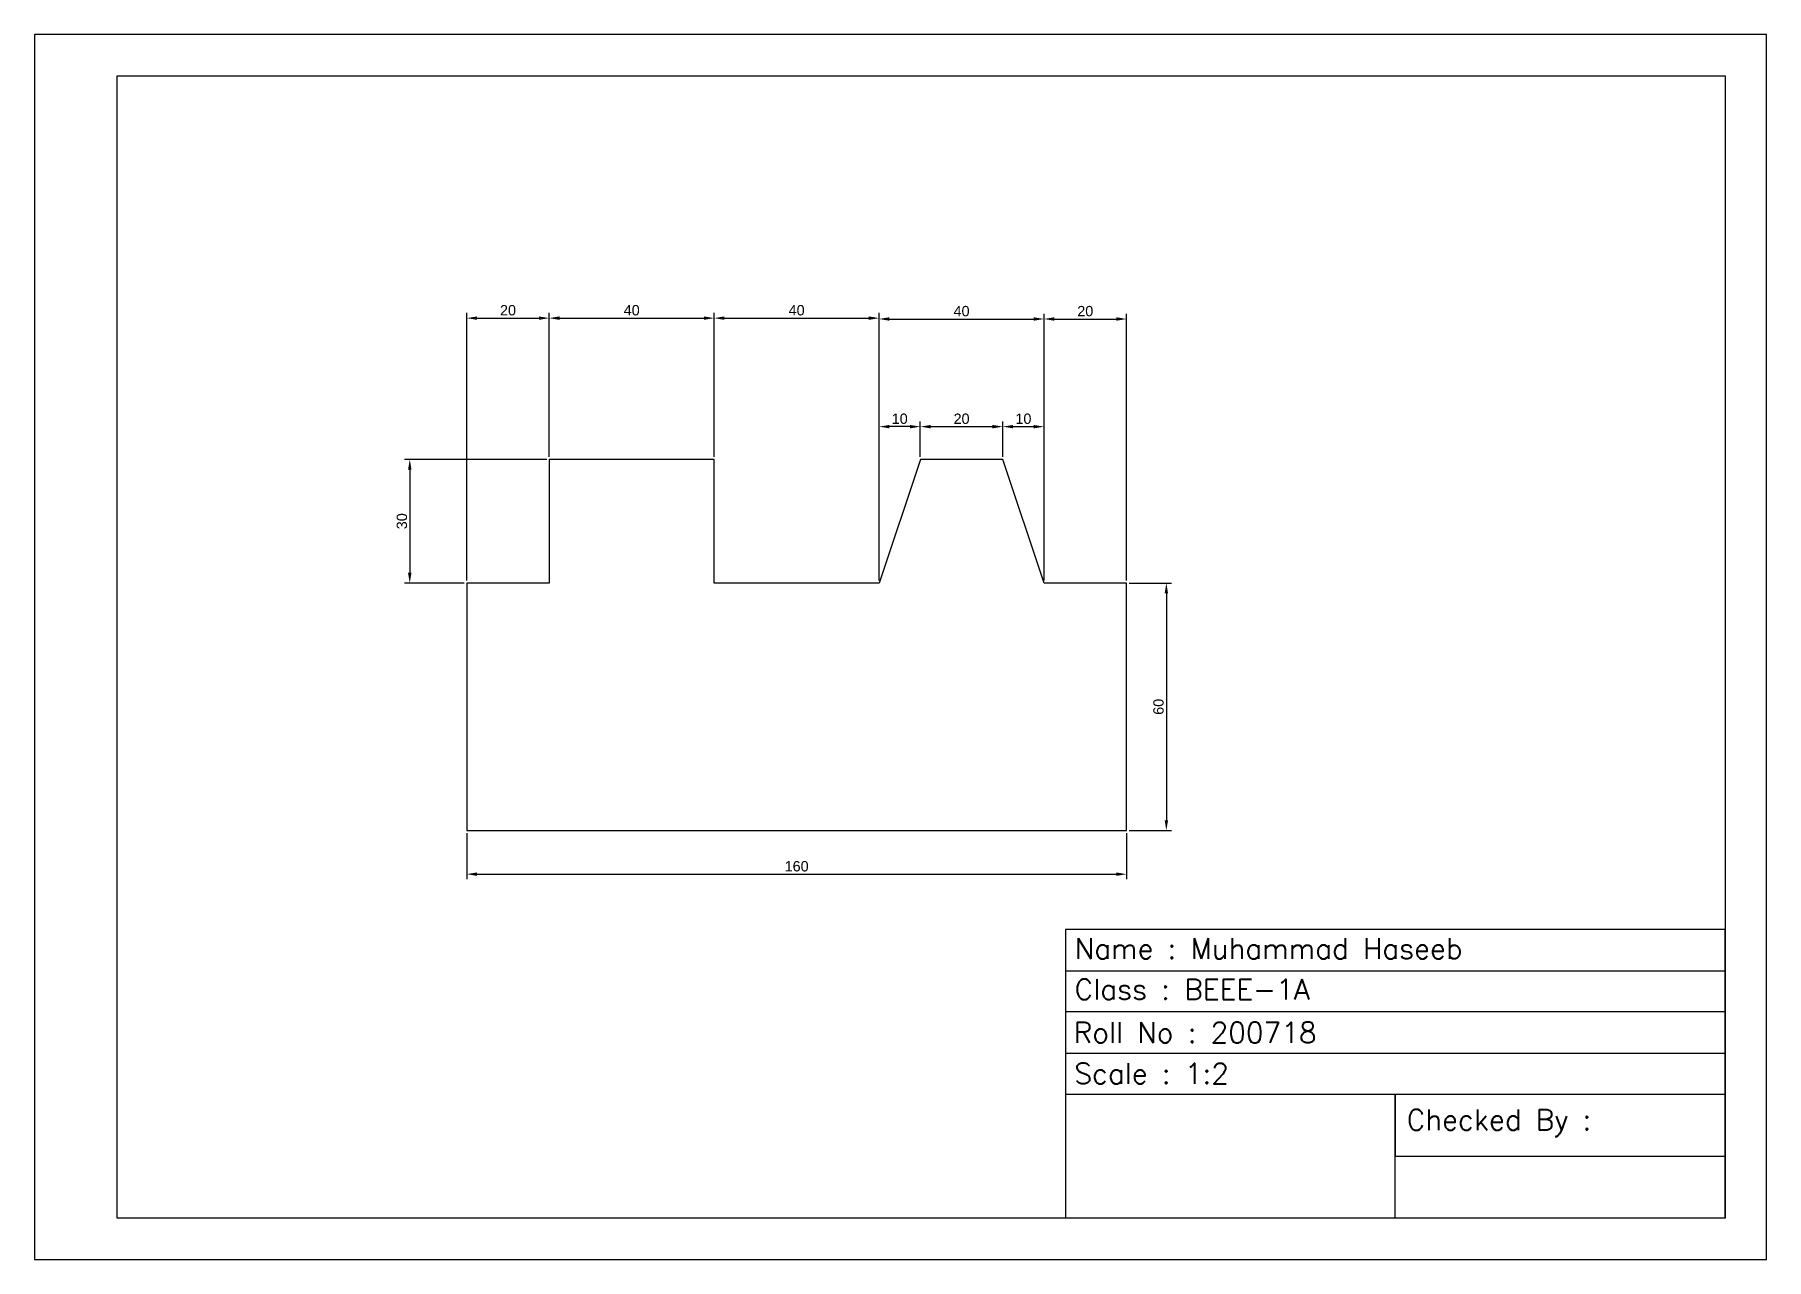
# Model space of a CAD drawing. Header units: millimetres. Extents: x 0 to 1275, y 0 to 1714.
# Drawn here: x 0 to 420, y 0 to 297 of the extents above; entities outside this region: 2.
import ezdxf

# ---------------------------------------------------------------- set-up
doc = ezdxf.new("R2010")
doc.units = ezdxf.units.MM
doc.styles.add('Simplex_100', font='simplex.shx', dxfattribs={"height": 100})
doc.styles.get("Standard").update_dxf_attribs({"font": 'arial.ttf'})
doc.dimstyles.new('Mech-2.5', dxfattribs={"dimtxt": 2.5, "dimasz": 2.5, "dimexe": 1.25, "dimexo": 0.625, "dimtad": 1, "dimtxsty": 'Standard', "dimcen": 2.5, "dimadec": 0, "dimazin": 0, "dimtfac": 1, "dimtmove": 0, "dimatfit": 3, "dimfxl": 1, "dimarcsym": 0})

# ---------------------------------------------------------------- blocks, each defined once
blk = doc.blocks.new('*D19')
at = {"color": 0, "lineweight": -2, "transparency": 16777216}
for p, q in [((104.81, 103.38), (104.81, 92.16)), ((264.81, 103.38), (264.81, 92.16)), ((107.31, 93.41), (262.31, 93.41))]:
    blk.add_line(p, q, dxfattribs=at)
at = {"color": 0, "transparency": 16777216}
for points in [[(107.31, 93.83), (107.31, 92.99), (104.81, 93.41)], [(262.31, 93.83), (262.31, 92.99), (264.81, 93.41)]]:
    blk.add_solid(points, dxfattribs=at)
at = {"layer": 'Defpoints', "color": 0, "transparency": 16777216}
for p in [(104.81, 104), (264.81, 104), (264.81, 93.41)]:
    blk.add_point(p, dxfattribs=at)
at = {"color": 0, "transparency": 16777216, "insert": (184.81, 95.31), "char_height": 2.5, "attachment_point": 5}
blk.add_mtext('160', dxfattribs=at)
blk = doc.blocks.new('*D20')
at = {"color": 0, "lineweight": -2, "transparency": 16777216}
for p, q in [((265.44, 164), (275.73, 164)), ((274.48, 161.5), (274.48, 106.5)), ((265.44, 104), (275.73, 104))]:
    blk.add_line(p, q, dxfattribs=at)
at = {"color": 0, "transparency": 16777216}
for points in [[(274.06, 161.5), (274.9, 161.5), (274.48, 164)], [(274.06, 106.5), (274.9, 106.5), (274.48, 104)]]:
    blk.add_solid(points, dxfattribs=at)
at = {"layer": 'Defpoints', "color": 0, "transparency": 16777216}
for p in [(264.81, 164), (264.81, 104), (274.48, 104)]:
    blk.add_point(p, dxfattribs=at)
at = {"color": 0, "transparency": 16777216, "insert": (272.58, 134), "char_height": 2.5, "attachment_point": 5, "rotation": 90}
blk.add_mtext('60', dxfattribs=at)
blk = doc.blocks.new('*D22')
at = {"color": 0, "lineweight": -2, "transparency": 16777216}
for p, q in [((124.81, 194.63), (124.81, 229.5)), ((127.31, 228.25), (162.31, 228.25)), ((164.81, 194.63), (164.81, 229.5))]:
    blk.add_line(p, q, dxfattribs=at)
at = {"color": 0, "transparency": 16777216}
for points in [[(127.31, 228.67), (127.31, 227.83), (124.81, 228.25)], [(162.31, 228.67), (162.31, 227.83), (164.81, 228.25)]]:
    blk.add_solid(points, dxfattribs=at)
at = {"layer": 'Defpoints', "color": 0, "transparency": 16777216}
for p in [(164.81, 228.25), (124.81, 194), (164.81, 194)]:
    blk.add_point(p, dxfattribs=at)
at = {"color": 0, "transparency": 16777216, "insert": (144.81, 230.15), "char_height": 2.5, "attachment_point": 5}
blk.add_mtext('40', dxfattribs=at)
blk = doc.blocks.new('*D23')
at = {"color": 0, "lineweight": -2, "transparency": 16777216}
for p, q in [((124.19, 194), (89.73, 194)), ((90.98, 191.5), (90.98, 166.5)), ((104.19, 164), (89.73, 164))]:
    blk.add_line(p, q, dxfattribs=at)
at = {"color": 0, "transparency": 16777216}
for points in [[(90.56, 191.5), (91.4, 191.5), (90.98, 194)], [(90.56, 166.5), (91.4, 166.5), (90.98, 164)]]:
    blk.add_solid(points, dxfattribs=at)
at = {"layer": 'Defpoints', "color": 0, "transparency": 16777216}
for p in [(124.81, 194), (90.98, 164), (104.81, 164)]:
    blk.add_point(p, dxfattribs=at)
at = {"color": 0, "transparency": 16777216, "insert": (89.08, 179), "char_height": 2.5, "attachment_point": 5, "rotation": 90}
blk.add_mtext('30', dxfattribs=at)
blk = doc.blocks.new('*D24')
at = {"color": 0, "lineweight": -2, "transparency": 16777216}
for p, q in [((104.81, 164.63), (104.81, 229.5)), ((107.31, 228.25), (122.31, 228.25)), ((124.81, 194.63), (124.81, 229.5))]:
    blk.add_line(p, q, dxfattribs=at)
at = {"color": 0, "transparency": 16777216}
for points in [[(107.31, 228.67), (107.31, 227.83), (104.81, 228.25)], [(122.31, 228.67), (122.31, 227.83), (124.81, 228.25)]]:
    blk.add_solid(points, dxfattribs=at)
at = {"layer": 'Defpoints', "color": 0, "transparency": 16777216}
for p in [(124.81, 228.25), (124.81, 194), (104.81, 164)]:
    blk.add_point(p, dxfattribs=at)
at = {"color": 0, "transparency": 16777216, "insert": (114.81, 230.15), "char_height": 2.5, "attachment_point": 5}
blk.add_mtext('20', dxfattribs=at)
blk = doc.blocks.new('*D25')
at = {"color": 0, "lineweight": -2, "transparency": 16777216}
for p, q in [((164.81, 194.63), (164.81, 229.5)), ((167.31, 228.25), (202.31, 228.25)), ((204.81, 164.63), (204.81, 229.5))]:
    blk.add_line(p, q, dxfattribs=at)
at = {"color": 0, "transparency": 16777216}
for points in [[(167.31, 228.67), (167.31, 227.83), (164.81, 228.25)], [(202.31, 228.67), (202.31, 227.83), (204.81, 228.25)]]:
    blk.add_solid(points, dxfattribs=at)
at = {"layer": 'Defpoints', "color": 0, "transparency": 16777216}
for p in [(204.81, 228.25), (164.81, 194), (204.81, 164)]:
    blk.add_point(p, dxfattribs=at)
at = {"color": 0, "transparency": 16777216, "insert": (184.81, 230.15), "char_height": 2.5, "attachment_point": 5}
blk.add_mtext('40', dxfattribs=at)
blk = doc.blocks.new('*D26')
at = {"color": 0, "lineweight": -2, "transparency": 16777216}
for p, q in [((214.81, 194.63), (214.81, 203.19)), ((217.31, 201.94), (232.31, 201.94)), ((234.81, 194.63), (234.81, 203.19))]:
    blk.add_line(p, q, dxfattribs=at)
at = {"color": 0, "transparency": 16777216}
for points in [[(217.31, 202.35), (217.31, 201.52), (214.81, 201.94)], [(232.31, 202.35), (232.31, 201.52), (234.81, 201.94)]]:
    blk.add_solid(points, dxfattribs=at)
at = {"layer": 'Defpoints', "color": 0, "transparency": 16777216}
for p in [(234.81, 201.94), (214.81, 194), (234.81, 194)]:
    blk.add_point(p, dxfattribs=at)
at = {"color": 0, "transparency": 16777216, "insert": (224.81, 203.84), "char_height": 2.5, "attachment_point": 5}
blk.add_mtext('20', dxfattribs=at)
blk = doc.blocks.new('*D28')
at = {"color": 0, "lineweight": -2, "transparency": 16777216}
for p, q in [((204.81, 194.63), (204.81, 203.19)), ((212.31, 201.94), (207.31, 201.94)), ((214.81, 194.63), (214.81, 203.19))]:
    blk.add_line(p, q, dxfattribs=at)
at = {"color": 0, "transparency": 16777216}
for points in [[(207.31, 202.35), (207.31, 201.52), (204.81, 201.94)], [(212.31, 202.35), (212.31, 201.52), (214.81, 201.94)]]:
    blk.add_solid(points, dxfattribs=at)
at = {"layer": 'Defpoints', "color": 0, "transparency": 16777216}
for p in [(204.81, 201.94), (204.81, 194), (214.81, 194)]:
    blk.add_point(p, dxfattribs=at)
at = {"color": 0, "transparency": 16777216, "insert": (209.81, 203.84), "char_height": 2.5, "attachment_point": 5}
blk.add_mtext('10', dxfattribs=at)
blk = doc.blocks.new('*D30')
at = {"color": 0, "lineweight": -2, "transparency": 16777216}
for p, q in [((234.81, 194.63), (234.81, 203.19)), ((237.31, 201.94), (242.31, 201.94)), ((244.81, 194.63), (244.81, 203.19))]:
    blk.add_line(p, q, dxfattribs=at)
at = {"color": 0, "transparency": 16777216}
for points in [[(237.31, 202.35), (237.31, 201.52), (234.81, 201.94)], [(242.31, 202.35), (242.31, 201.52), (244.81, 201.94)]]:
    blk.add_solid(points, dxfattribs=at)
at = {"layer": 'Defpoints', "color": 0, "transparency": 16777216}
for p in [(244.81, 201.94), (234.81, 194), (244.81, 194)]:
    blk.add_point(p, dxfattribs=at)
at = {"color": 0, "transparency": 16777216, "insert": (239.81, 203.84), "char_height": 2.5, "attachment_point": 5}
blk.add_mtext('10', dxfattribs=at)
blk = doc.blocks.new('*D31')
at = {"color": 0, "lineweight": -2, "transparency": 16777216}
for p, q in [((204.81, 164.63), (204.81, 229.29)), ((207.31, 228.04), (242.31, 228.04)), ((244.81, 164.63), (244.81, 229.29))]:
    blk.add_line(p, q, dxfattribs=at)
at = {"color": 0, "transparency": 16777216}
for points in [[(207.31, 228.46), (207.31, 227.62), (204.81, 228.04)], [(242.31, 228.46), (242.31, 227.62), (244.81, 228.04)]]:
    blk.add_solid(points, dxfattribs=at)
at = {"layer": 'Defpoints', "color": 0, "transparency": 16777216}
for p in [(244.81, 228.04), (204.81, 164), (244.81, 164)]:
    blk.add_point(p, dxfattribs=at)
at = {"color": 0, "transparency": 16777216, "insert": (224.81, 229.94), "char_height": 2.5, "attachment_point": 5}
blk.add_mtext('40', dxfattribs=at)
blk = doc.blocks.new('*D32')
at = {"color": 0, "lineweight": -2, "transparency": 16777216}
for p, q in [((244.81, 164.63), (244.81, 229.29)), ((247.31, 228.04), (262.31, 228.04)), ((264.81, 164.63), (264.81, 229.29))]:
    blk.add_line(p, q, dxfattribs=at)
at = {"color": 0, "transparency": 16777216}
for points in [[(247.31, 228.46), (247.31, 227.62), (244.81, 228.04)], [(262.31, 228.46), (262.31, 227.62), (264.81, 228.04)]]:
    blk.add_solid(points, dxfattribs=at)
at = {"layer": 'Defpoints', "color": 0, "transparency": 16777216}
for p in [(264.81, 228.04), (244.81, 164), (264.81, 164)]:
    blk.add_point(p, dxfattribs=at)
at = {"color": 0, "transparency": 16777216, "insert": (254.81, 229.94), "char_height": 2.5, "attachment_point": 5}
blk.add_mtext('20', dxfattribs=at)

msp = doc.modelspace()

# ---------------------------------------------------------------- linework, layer by layer
for p, q in [((1275.15, 1713.874), (1275.15, 1713.874)), ((1275.15, 1713.874), (1275.15, 1713.874)), ((420, 297), (0, 297)), ((0, 297), (0, 0)), ((420, 0), (420, 297)), ((20, 10), (20, 287)), ((20, 287), (410, 287)), ((410, 287), (410, 10)), ((164.811, 194.001), (124.811, 194.001)), ((124.811, 194.001), (124.811, 164.001)), ((164.811, 164.001), (164.811, 194.001)), ((214.811, 194.001), (204.811, 164.001)), ((234.811, 194.001), (214.811, 194.001)), ((214.811, 194.001), (214.811, 194.001)), ((244.811, 164.001), (234.811, 194.001)), ((124.811, 164.001), (104.811, 164.001)), ((104.811, 164.001), (104.811, 104.001)), ((204.811, 164.001), (164.811, 164.001)), ((264.811, 164.001), (244.811, 164.001)), ((264.811, 104.001), (264.811, 164.001)), ((104.811, 104.001), (264.811, 104.001)), ((410, 80), (250, 80)), ((250, 80), (250, 10)), ((250, 80), (250, 70)), ((250, 80), (250, 70)), ((410, 10), (410, 80)), ((250, 70), (410, 70)), ((410, 70), (410, 60)), ((410, 60), (250, 60)), ((250, 60), (250, 50)), ((250, 50), (410, 50)), ((410, 50), (410, 40)), ((410, 40), (250, 40)), ((330, 10), (330, 40)), ((330, 40), (330, 25)), ((330, 25), (410, 25)), ((410, 10), (20, 10)), ((410, 10), (330, 10)), ((0, 0), (420, 0))]:
    msp.add_line(p, q)

# ---------------------------------------------------------------- texts
at = {"char_height": 5, "attachment_point": 1, "style": 'Simplex_100'}
for s, width, heights, insert in [('Name : Muhammad Haseeb', 135.39214, [30], (252.267, 77.874)), ('Class : BEEE-1A', 160, [0], (252.236, 67.982)), ('Roll No : 200718', 160, [0], (252.001, 57.481)), ('Scale : 1:2', 160, [0], (252.157, 47.564)), ('Checked By :', 80, [0], (332.778, 36.36))]:
    msp.add_mtext_dynamic_manual_height_columns(s, width=width, gutter_width=500, heights=heights, dxfattribs=dict(at, insert=insert))

# ---------------------------------------------------------------- dimensions: what is measured, and where the dimension line sits
at = {"color": 1}
for base, p1, p2, picture, middle in [((124.811, 228.25), (104.811, 164.001), (124.811, 194.001), '*D24', (114.811, 230.151)), ((164.811, 228.25), (124.811, 194.001), (164.811, 194.001), '*D22', (144.811, 230.151)), ((204.811, 228.25), (164.811, 194.001), (204.811, 164.001), '*D25', (184.811, 230.151)), ((244.811, 228.041), (204.811, 164.001), (244.811, 164.001), '*D31', (224.811, 229.943)), ((264.811, 228.041), (244.811, 164.001), (264.811, 164.001), '*D32', (254.811, 229.943)), ((204.811, 201.938), (214.811, 194.001), (204.811, 194.001), '*D28', (209.811, 203.839)), ((234.811, 201.938), (214.811, 194.001), (234.811, 194.001), '*D26', (224.811, 203.839)), ((244.811, 201.938), (234.811, 194.001), (244.811, 194.001), '*D30', (239.811, 203.839)), ((264.811, 93.41), (104.811, 104.001), (264.811, 104.001), '*D19', (184.811, 95.311))]:
    dim = msp.add_linear_dim(base=base, p1=p1, p2=p2, dimstyle='Mech-2.5', dxfattribs=at)
    dim.commit()
    dim.dimension.update_dxf_attribs({"geometry": picture, "text_midpoint": middle})
for base, p1, p2, picture, middle in [((90.98, 164.001), (124.811, 194.001), (104.811, 164.001), '*D23', (89.078, 179.001)), ((274.48, 104.001), (264.811, 164.001), (264.811, 104.001), '*D20', (272.578, 134.001))]:
    dim = msp.add_linear_dim(base=base, p1=p1, p2=p2, angle=90, dimstyle='Mech-2.5', dxfattribs=at)
    dim.commit()
    dim.dimension.update_dxf_attribs({"geometry": picture, "text_midpoint": middle})

doc.saveas('drawing.dxf')
